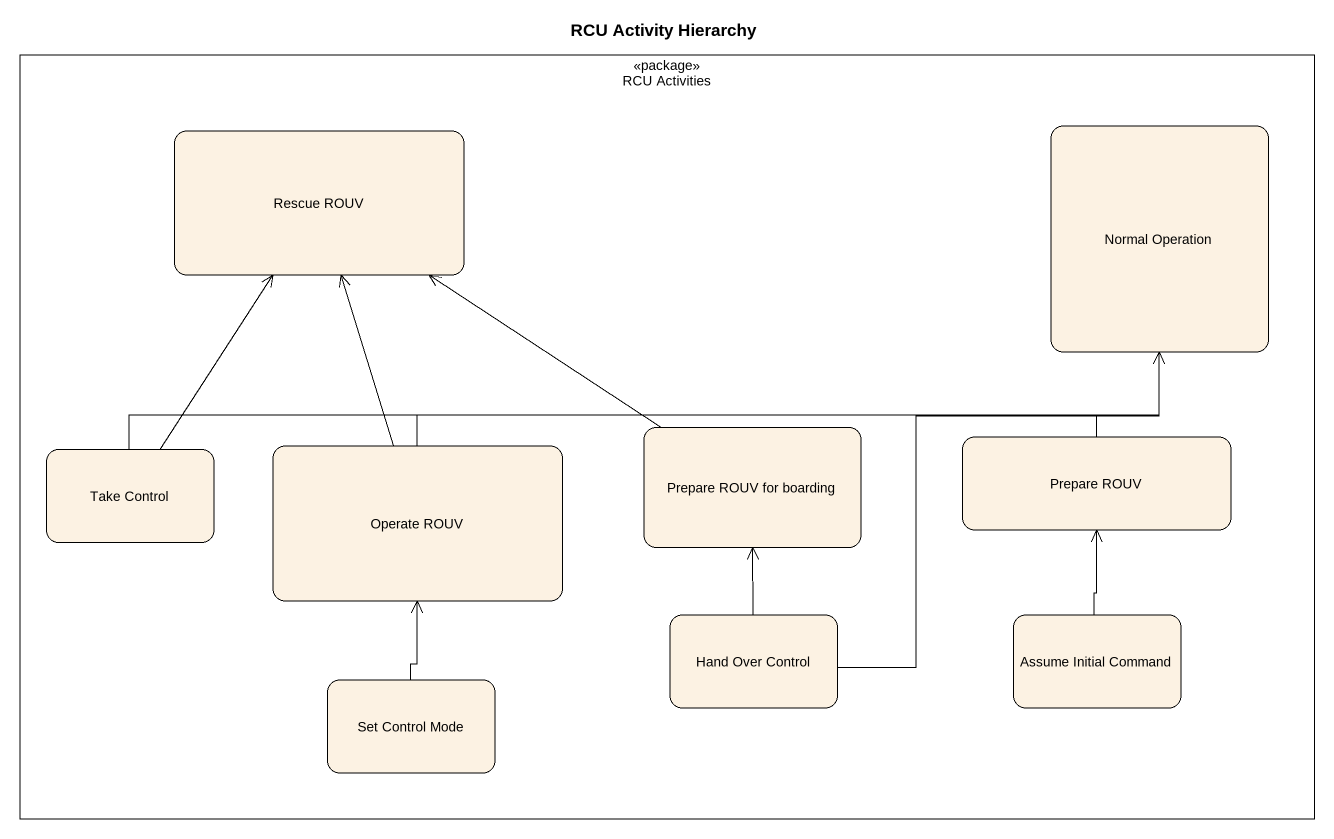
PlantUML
@startuml
title RCU Activity Hierarchy
hide empty description
state "RCU Activities" as RCU_Activities <<package>> {
  state "Normal Operation" as Normal_Operation
  state "Rescue ROUV" as Rescue_ROUV
  state "Take Control" as Take_Control
  state "Operate ROUV" as Operate_ROUV
  state "Prepare ROUV for boarding" as Prepare_ROUV_for_boarding
  state "Prepare ROUV" as Prepare_ROUV
  state "Hand Over Control" as Hand_Over_Control
  state "Assume Initial Command" as Assume_Initial_Command
  state "Set Control Mode" as Set_Control_Mode
}
Take_Control -right-> Normal_Operation
Take_Control -up-> Rescue_ROUV
Operate_ROUV -right-> Normal_Operation
Operate_ROUV -up-> Rescue_ROUV
Prepare_ROUV_for_boarding -up-> Rescue_ROUV
Prepare_ROUV -up-> Normal_Operation
Hand_Over_Control -up-> Normal_Operation
Hand_Over_Control -up-> Prepare_ROUV_for_boarding
Assume_Initial_Command -up-> Prepare_ROUV
Set_Control_Mode -up-> Operate_ROUV
@enduml
